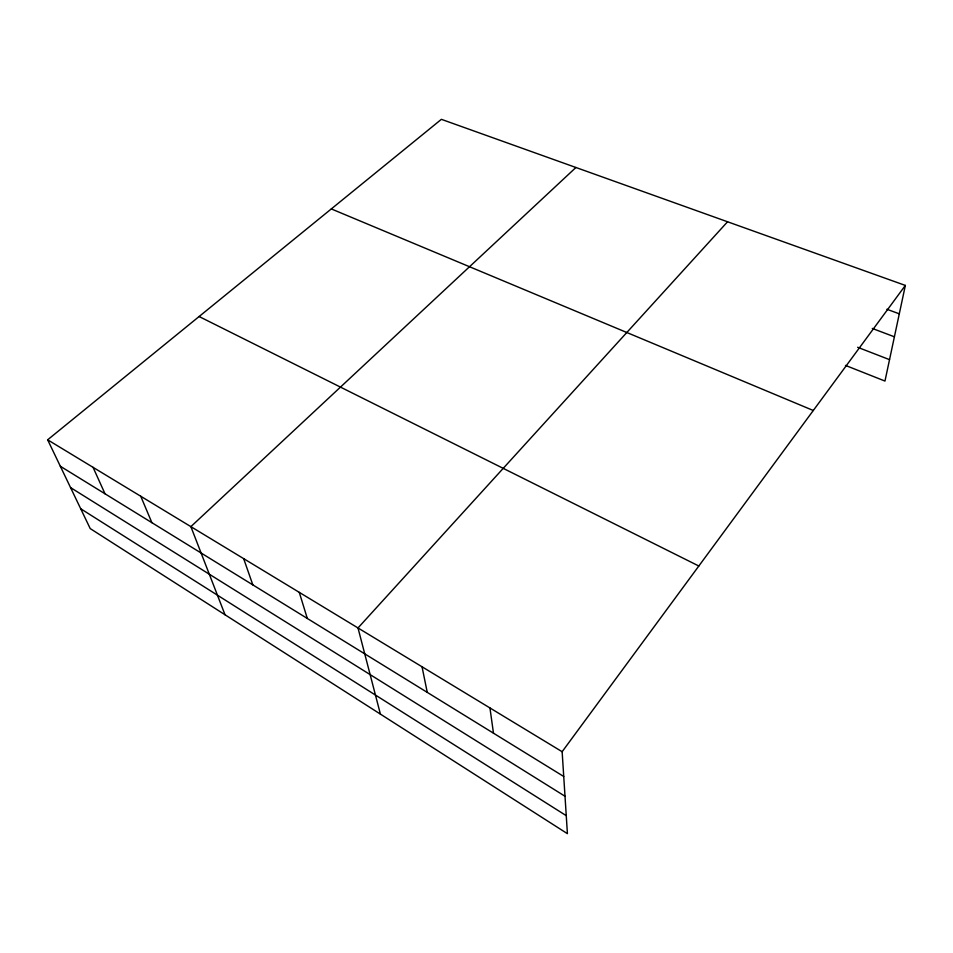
<?xml version="1.0" encoding="UTF-8"?>
<svg xmlns="http://www.w3.org/2000/svg" width="953" height="953" viewBox="0 0 953 953"><rect width="100%" height="100%" fill="white"/><g stroke="black" fill="none" stroke-linecap="round" stroke-linejoin="round"><path stroke-width="1.43" d="M905.35 285.423L562.139 751.714L567.416 833.672L90.213 528.581L47.65 439.809L441.382 119.328L905.35 285.423L884.968 381.057L845.466 365.404M727.556 221.775L358.006 627.956L380.402 714.119M575.922 167.49L190.874 526.64L225.027 614.768M886.909 309.26L899.298 313.835M872.293 328.44L894.402 336.802M857.617 347.273L889.53 359.65M331.31 208.921L813.29 410.493M199.106 316.527L698.823 566.011M47.65 439.809L562.139 751.714M60.325 466.255L563.735 776.481M70.558 487.591L564.998 796.243M80.719 508.759L566.249 815.661M93.06 467.339L105.009 493.785M140.746 496.239L151.872 522.661M243.646 558.625L252.831 584.88M299.278 592.361L307.307 618.449M422.036 666.778L427.254 692.366M489.949 707.948L493.475 733.179"/></g></svg>
